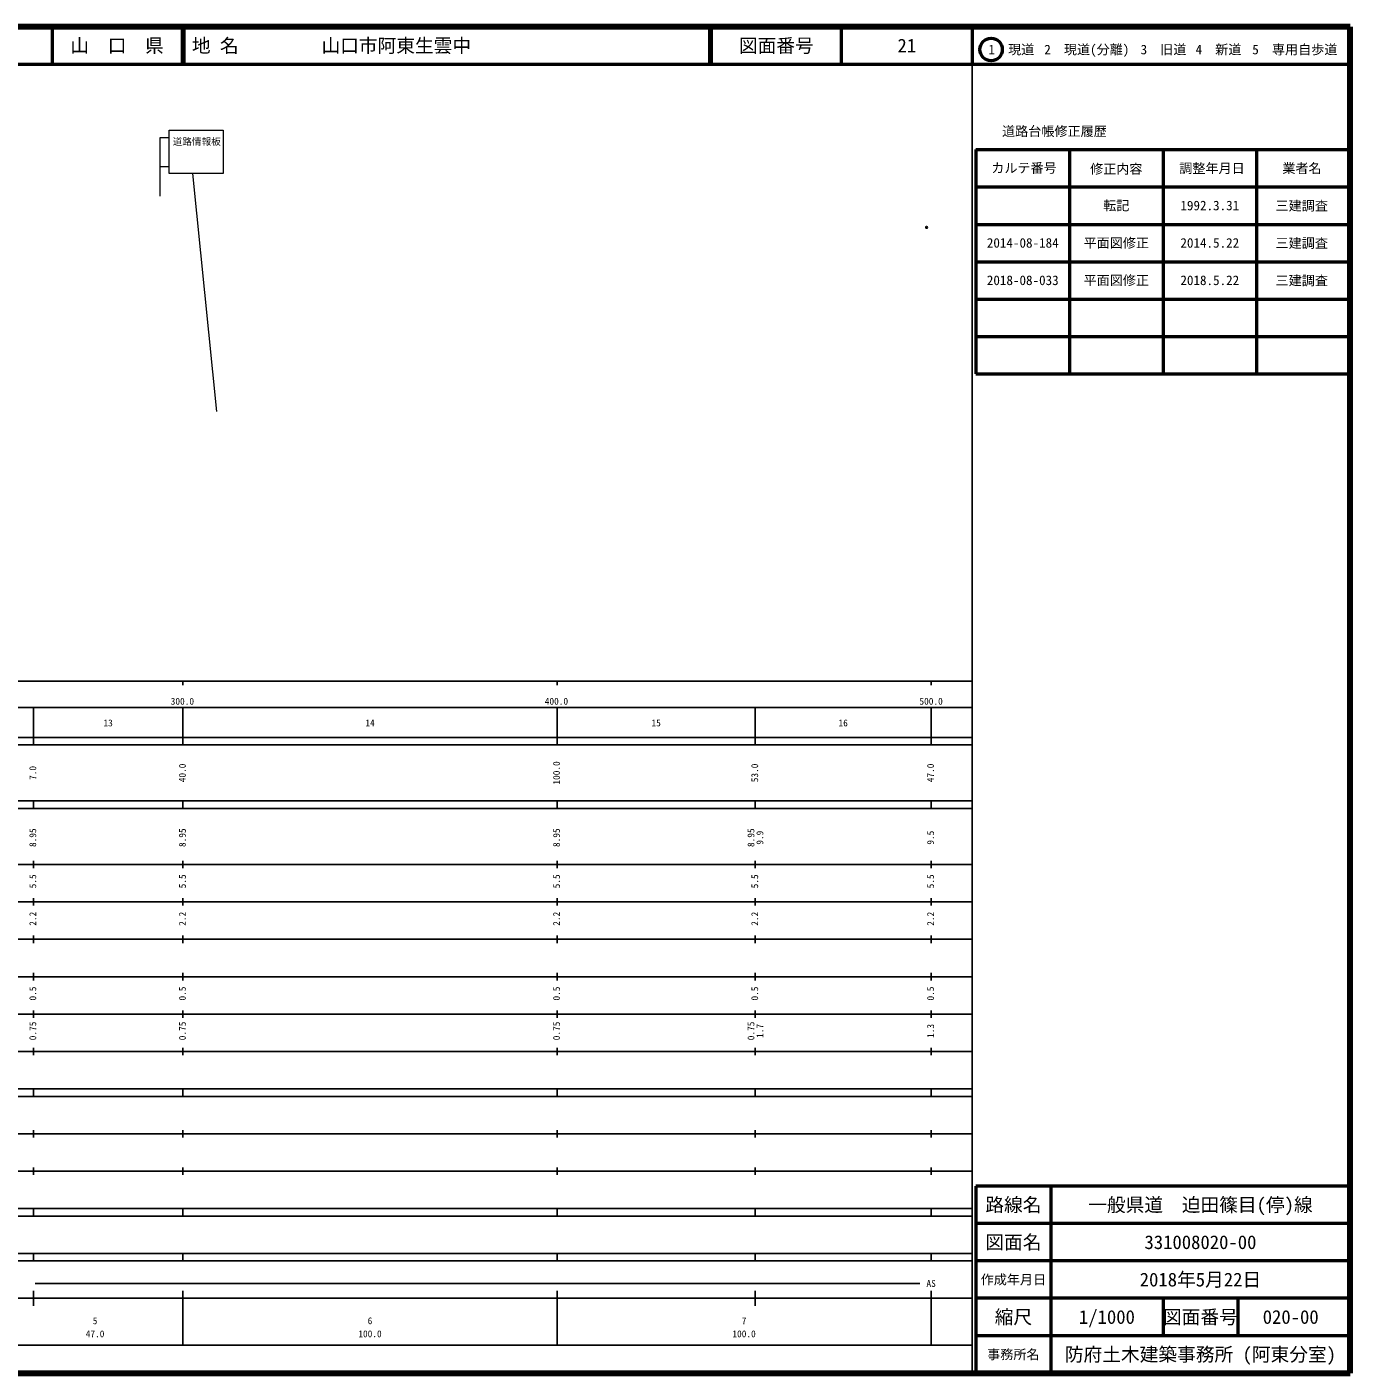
# Model space of a CAD drawing. Units: millimetres on the paper, with parts at other scales. Extents: x 40 to 680, y 20 to 380.
# Drawn here: x 326.3 to 680, y 20 to 380 of the extents above; entities that cross this region are included whole.
import ezdxf
from ezdxf.enums import TextEntityAlignment as Align

# ---------------------------------------------------------------- set-up
doc = ezdxf.new("R2010")
doc.units = ezdxf.units.MM
doc.header["$PDMODE"] = 32
doc.header["$PDSIZE"] = 0.5
doc.layers.add('M-OTRS', color=6, linetype='Continuous')
doc.layers.add('M-TTL-TXT', color=7, linetype='Continuous')
for name, color, linetype, lineweight in [('M-STR-STRC', 7, 'Continuous', 13), ('M-TTL', 2, 'Continuous', 140), ('M-TTL-BAND', 7, 'Continuous', 25), ('M-TTL-FRAM', 2, 'Continuous', 50), ('M-TTL-LINE', 7, 'Continuous', 50)]:
    doc.layers.add(name, color=color, linetype=linetype, lineweight=lineweight)
doc.styles.add('ＭＳ ゴシック', font='')
doc.styles.add('ＭＳ 明朝', font='')
doc.styles.get('ＭＳ ゴシック').set_extended_font_data('MS Gothic')
doc.styles.get('ＭＳ 明朝').set_extended_font_data('MS Mincho')

msp = doc.modelspace()

# ---------------------------------------------------------------- linework, layer by layer
at = {"layer": 'M-OTRS'}
msp.add_point((566.804, 326.392), dxfattribs=at)
at = {"layer": 'M-STR-STRC'}
for p, q in [((364.309, 350.302), (361.834, 350.302)), ((361.834, 350.302), (361.834, 334.705)), ((364.309, 352.418), (378.761, 352.418)), ((364.309, 340.76), (364.309, 352.418)), ((378.761, 352.418), (378.761, 340.76)), ((364.309, 342.584), (361.834, 342.584)), ((378.761, 340.76), (364.309, 340.76)), ((377.095, 277.152), (370.667, 340.76))]:
    msp.add_line(p, q, dxfattribs=at)
at = {"layer": 'M-TTL'}
for p, q in [((680, 380), (40, 380)), ((680, 20), (680, 380)), ((40, 20), (680, 20))]:
    msp.add_line(p, q, dxfattribs=at)
at = {"layer": 'M-TTL-BAND'}
for p, q in [((579, 20), (579, 370)), ((40, 205), (579, 205)), ((368, 205), (368, 204)), ((468, 205), (468, 204)), ((568, 205), (568, 204)), ((68, 198), (579, 198)), ((328, 188), (328, 198)), ((368, 188), (368, 198)), ((468, 188), (468, 198)), ((521, 188), (521, 198)), ((568, 188), (568, 198)), ((40, 190), (579, 190)), ((40, 188), (579, 188)), ((40, 173), (579, 173)), ((328, 171), (328, 173)), ((368, 171), (368, 173)), ((468, 171), (468, 173)), ((521, 171), (521, 173)), ((568, 171), (568, 173)), ((40, 171), (579, 171)), ((40, 156), (579, 156)), ((328, 155), (328, 157)), ((368, 155), (368, 157)), ((468, 155), (468, 157)), ((521, 155), (521, 157)), ((568, 155), (568, 157)), ((46, 146), (579, 146)), ((328, 145), (328, 147)), ((368, 145), (368, 147)), ((468, 145), (468, 147)), ((521, 145), (521, 147)), ((568, 145), (568, 147)), ((328, 135), (328, 137)), ((368, 135), (368, 137)), ((468, 135), (468, 137)), ((521, 135), (521, 137)), ((568, 135), (568, 137)), ((52, 136), (579, 136)), ((46, 126), (579, 126)), ((328, 125), (328, 127)), ((368, 125), (368, 127)), ((468, 125), (468, 127)), ((521, 125), (521, 127)), ((568, 125), (568, 127)), ((52, 116), (579, 116)), ((328, 115), (328, 117)), ((368, 115), (368, 117)), ((468, 115), (468, 117)), ((521, 115), (521, 117)), ((568, 115), (568, 117)), ((46, 106), (579, 106)), ((328, 105), (328, 107)), ((368, 105), (368, 107)), ((468, 105), (468, 107)), ((521, 105), (521, 107)), ((568, 105), (568, 107)), ((40, 96), (579, 96)), ((40, 94), (579, 94)), ((328, 94), (328, 96)), ((368, 94), (368, 96)), ((468, 94), (468, 96)), ((521, 94), (521, 96)), ((568, 94), (568, 96)), ((49, 84), (579, 84)), ((328, 83), (328, 85)), ((368, 83), (368, 85)), ((468, 83), (468, 85)), ((521, 83), (521, 85)), ((568, 83), (568, 85)), ((40, 74), (579, 74)), ((328, 73), (328, 75)), ((368, 73), (368, 75)), ((468, 73), (468, 75)), ((521, 73), (521, 75)), ((568, 73), (568, 75)), ((40, 64), (579, 64)), ((40, 62), (579, 62)), ((328, 62), (328, 64)), ((368, 62), (368, 64)), ((468, 62), (468, 64)), ((521, 62), (521, 64)), ((568, 62), (568, 64)), ((40, 52), (579, 52)), ((328, 50), (328, 52)), ((368, 50), (368, 52)), ((468, 50), (468, 52)), ((521, 50), (521, 52)), ((568, 50), (568, 52)), ((40, 50), (579, 50)), ((328.5, 44), (565, 44)), ((40, 40), (579, 40)), ((328, 38), (328, 42)), ((368, 27.5), (368, 42)), ((468, 27.5), (468, 42)), ((521, 38), (521, 42)), ((568, 27.5), (568, 42)), ((68, 27.5), (579, 27.5))]:
    msp.add_line(p, q, dxfattribs=at)
at = {"layer": 'M-TTL-FRAM'}
for p, q in [((580, 347.197), (580, 287.197)), ((580, 347.197), (680, 347.197)), ((580, 287.197), (680, 287.197)), ((680, 70), (580, 70)), ((580, 70), (580, 20))]:
    msp.add_line(p, q, dxfattribs=at)
at = {"layer": 'M-TTL-LINE'}
for p, q in [((333, 380), (333, 370)), ((367.75, 380), (367.75, 370)), ((368.25, 380), (368.25, 370)), ((508.747, 380), (508.747, 370)), ((509.247, 380), (509.247, 370)), ((543.997, 380), (543.997, 370)), ((579, 380), (579, 370)), ((40, 370), (680, 370)), ((605, 347.197), (605, 287.197)), ((630, 347.197), (630, 287.197)), ((655, 347.197), (655, 287.197)), ((580, 337.197), (680, 337.197)), ((580, 327.197), (680, 327.197)), ((580, 317.197), (680, 317.197)), ((580, 307.197), (680, 307.197)), ((580, 297.197), (680, 297.197)), ((600, 70), (600, 20)), ((680, 60), (580, 60)), ((680, 50), (580, 50)), ((680, 40), (580, 40)), ((630, 40), (630, 30)), ((650, 40), (650, 30)), ((680, 30), (580, 30))]:
    msp.add_line(p, q, dxfattribs=at)
msp.add_circle((584.031, 373.958), 3, dxfattribs=at)

# ---------------------------------------------------------------- texts
at = {"layer": 'M-STR-STRC', "style": 'ＭＳ 明朝'}
msp.add_text('道路情報板', height=1.833, dxfattribs=at).set_placement((365.267, 347.867), align=Align.BOTTOM_LEFT)
at = {"layer": 'M-TTL-BAND', "style": 'ＭＳ ゴシック'}
for s, p in [('300.0', (367.844, 198.195)), ('400.0', (467.844, 198.195)), ('500.0', (568, 198.195)), ('13', (348, 192.405)), ('14', (418, 192.405)), ('15', (494.5, 192.405)), ('16', (544.5, 192.405)), ('AS', (568, 42.5)), ('5', (344.5, 32.523)), ('6', (418, 32.523)), ('7', (518, 32.523)), ('47.0', (344.5, 29.033)), ('100.0', (418, 29.033)), ('100.0', (518, 29.033))]:
    msp.add_text(s, height=1.833, dxfattribs=at).set_placement(p, align=Align.BOTTOM_CENTER)
for s, p in [('7.0', (329.309, 180.5)), ('40.0', (369.309, 180.5)), ('100.0', (469.309, 180.5)), ('53.0', (522.309, 180.5)), ('47.0', (569.309, 180.5)), ('8.95', (329.309, 163.174)), ('8.95', (369.309, 163.174)), ('8.95', (469.309, 163.174)), ('8.95', (521.309, 163.174)), ('9.9', (523.679, 163.174)), ('9.5', (569.309, 163.174)), ('5.5', (329.309, 151.5)), ('5.5', (369.309, 151.5)), ('5.5', (469.309, 151.5)), ('5.5', (522.309, 151.5)), ('5.5', (569.309, 151.5)), ('2.2', (329.309, 141.5)), ('2.2', (369.309, 141.5)), ('2.2', (469.309, 141.5)), ('2.2', (522.309, 141.5)), ('2.2', (569.309, 141.5)), ('0.5', (329.309, 121.5)), ('0.5', (369.309, 121.5)), ('0.5', (469.309, 121.5)), ('0.5', (522.309, 121.5)), ('0.5', (569.309, 121.5)), ('0.75', (329.309, 111.5)), ('0.75', (369.309, 111.5)), ('0.75', (469.309, 111.5)), ('0.75', (521.309, 111.5)), ('1.7', (523.679, 111.5)), ('1.3', (569.309, 111.5))]:
    msp.add_text(s, height=1.833, rotation=90, dxfattribs=at).set_placement(p, align=Align.BOTTOM_CENTER)
at = {"layer": 'M-TTL-TXT', "style": 'ＭＳ ゴシック'}
for s, height, p in [('山\u3000口\u3000県', 3.666, (350.375, 375)), ('図面番号', 3.666, (526.622, 375)), ('21', 3.666, (561.497, 375)), ('1\u3000現道', 2.566, (589.448, 373.958)), ('2\u3000現道(分離)', 2.566, (609.619, 373.958)), ('3\u3000旧道', 2.566, (630.121, 373.958)), ('4\u3000新道', 2.566, (644.824, 373.958)), ('5\u3000専用自歩道', 2.566, (665.228, 373.958)), ('道路台帳修正履歴', 2.566, (600.968, 352.113)), ('カルテ番号', 2.566, (592.839, 342.277)), ('修正内容', 2.566, (617.509, 342.023)), ('調整年月日', 2.566, (643.089, 342.197)), ('業者名', 2.566, (667.134, 342.197)), ('転記', 2.566, (617.5, 332.245)), ('1992.3.31', 2.566, (642.5, 332.245)), ('三建調査', 2.566, (667.077, 332.189)), ('2014-08-184', 2.566, (592.5, 322.245)), ('平面図修正', 2.566, (617.5, 322.245)), ('2014.5.22', 2.566, (642.5, 322.245)), ('三建調査', 2.566, (667.077, 322.189)), ('2018-08-033', 2.566, (592.5, 312.245)), ('平面図修正', 2.566, (617.5, 312.245)), ('2018.5.22', 2.566, (642.5, 312.245)), ('三建調査', 2.566, (667.077, 312.189)), ('路線名', 3.666, (590, 65)), ('路線名', 3.666, (590, 65)), ('一般県道\u3000迫田篠目(停)線', 3.666, (640, 65)), ('図面名', 3.666, (590, 55)), ('図面名', 3.666, (590, 55)), ('331008020-00', 3.666, (640, 55)), ('2018年5月22日', 3.666, (640, 45)), ('作成年月日', 2.566, (590, 45)), ('作成年月日', 2.566, (590, 45)), ('縮尺', 3.666, (590, 35)), ('縮尺', 3.666, (590, 35)), ('1/1000', 3.666, (615, 35)), ('図面番号', 3.666, (640, 35)), ('図面番号', 3.666, (640, 35)), ('020-00', 3.666, (664.125, 35)), ('事務所名', 2.566, (590, 25)), ('事務所名', 2.566, (590, 25)), ('防府土木建築事務所 (阿東分室)', 3.666, (640, 25))]:
    msp.add_text(s, height=height, dxfattribs=at).set_placement(p, align=Align.MIDDLE_CENTER)
for s, p in [('地 名', (370.38, 375)), ('山口市阿東生雲中', (405.024, 375))]:
    msp.add_text(s, height=3.666, dxfattribs=at).set_placement(p, align=Align.MIDDLE_LEFT)

doc.saveas('drawing.dxf')
